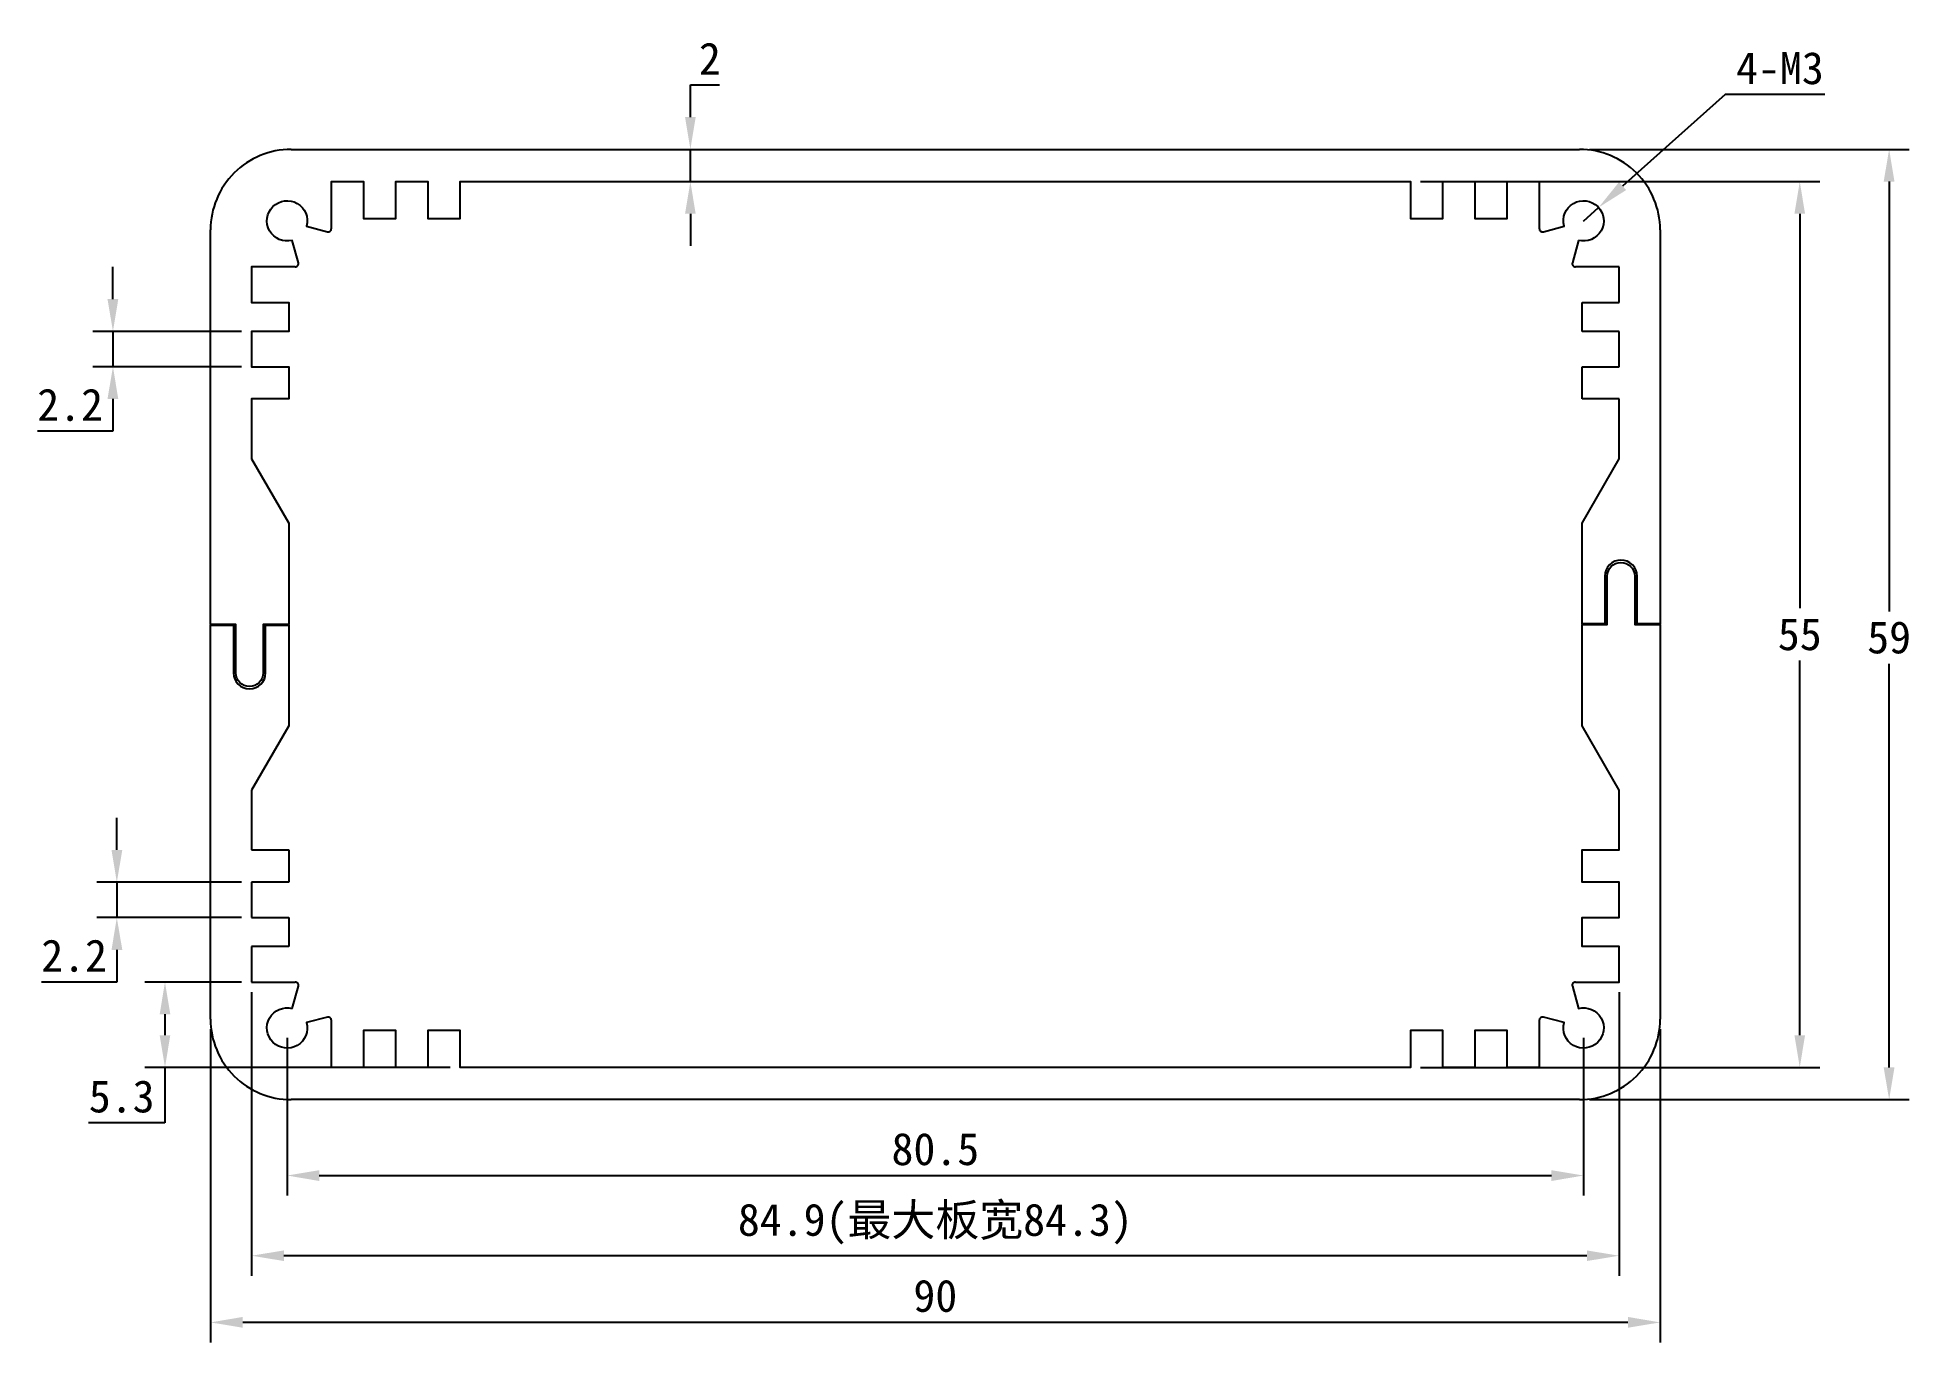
# Model space of a CAD drawing. Header units: millimetres. Extents: x 75 to 191, y 69 to 150.
import ezdxf

# ---------------------------------------------------------------- set-up
doc = ezdxf.new("R2010")
doc.units = ezdxf.units.MM
doc.header["$PDSIZE"] = -1
doc.layers.add('符号标注层', color=30, linetype='Continuous', lineweight=15)
doc.styles.get("Standard").update_dxf_attribs({"font": 'simhei.ttf'})
doc.dimstyles.new('ISO-25', dxfattribs={"dimtxt": 2, "dimasz": 2, "dimexe": 1.25, "dimexo": 0.625, "dimtad": 1, "dimtih": 1, "dimtoh": 1, "dimdec": 1, "dimdsep": 46, "dimtxsty": 'Standard', "dimcen": 2.5, "dimadec": 0, "dimazin": 0, "dimtfac": 1, "dimtdec": 1, "dimtmove": 0, "dimatfit": 3, "dimfxl": 1, "dimarcsym": 0})

# ---------------------------------------------------------------- blocks, each defined once
blk = doc.blocks.new('*D21')
at = {"color": 0, "lineweight": -2}
for p, q in [((170.9, 143.27), (190.75, 143.27)), ((189.5, 141.27), (189.5, 114.58)), ((189.5, 86.27), (189.5, 111.33)), ((170.9, 84.27), (190.75, 84.27))]:
    blk.add_line(p, q, dxfattribs=at)
at = {"color": 0}
for points in [[(189.16, 141.27), (189.83, 141.27), (189.5, 143.27)], [(189.16, 86.27), (189.83, 86.27), (189.5, 84.27)]]:
    blk.add_solid(points, dxfattribs=at)
at = {"layer": 'Defpoints', "color": 0}
for p in [(170.28, 143.27), (170.28, 84.27), (189.5, 84.27)]:
    blk.add_point(p, dxfattribs=at)
at = {"color": 0, "insert": (189.5, 112.96), "char_height": 2, "attachment_point": 5}
blk.add_mtext('59', dxfattribs=at)
blk = doc.blocks.new('*D22')
at = {"color": 0, "lineweight": -2}
for p, q in [((85.28, 88.65), (85.28, 69.19)), ((175.28, 88.65), (175.28, 69.19)), ((173.28, 70.44), (87.28, 70.44))]:
    blk.add_line(p, q, dxfattribs=at)
at = {"color": 0}
for points in [[(87.28, 70.78), (87.28, 70.11), (85.28, 70.44)], [(173.28, 70.78), (173.28, 70.11), (175.28, 70.44)]]:
    blk.add_solid(points, dxfattribs=at)
at = {"layer": 'Defpoints', "color": 0}
for p in [(85.28, 89.27), (175.28, 89.27), (85.28, 70.44)]:
    blk.add_point(p, dxfattribs=at)
at = {"color": 0, "insert": (130.28, 72.08), "char_height": 2, "attachment_point": 5}
blk.add_mtext('90', dxfattribs=at)
blk = doc.blocks.new('*D23')
at = {"color": 0, "lineweight": -2}
for p, q in [((160.4, 141.27), (185.2, 141.27)), ((183.95, 139.27), (183.95, 114.78)), ((183.95, 88.27), (183.95, 111.53)), ((160.4, 86.27), (185.2, 86.27))]:
    blk.add_line(p, q, dxfattribs=at)
at = {"color": 0}
for points in [[(183.62, 139.27), (184.28, 139.27), (183.95, 141.27)], [(183.62, 88.27), (184.28, 88.27), (183.95, 86.27)]]:
    blk.add_solid(points, dxfattribs=at)
at = {"layer": 'Defpoints', "color": 0}
for p in [(159.78, 141.27), (159.78, 86.27), (183.95, 86.27)]:
    blk.add_point(p, dxfattribs=at)
at = {"color": 0, "insert": (183.95, 113.16), "char_height": 2, "attachment_point": 5}
blk.add_mtext('55', dxfattribs=at)
blk = doc.blocks.new('*D25')
at = {"layer": 'Defpoints', "color": 0}
for p in [(87.83, 91.57), (172.73, 91.57), (87.83, 74.58)]:
    blk.add_point(p, dxfattribs=at)
at = {"layer": '符号标注层', "color": 0, "lineweight": -2}
for p, q in [((87.83, 90.95), (87.83, 73.33)), ((172.73, 90.95), (172.73, 73.33)), ((170.73, 74.58), (89.83, 74.58))]:
    blk.add_line(p, q, dxfattribs=at)
at = {"layer": '符号标注层', "color": 0}
for points in [[(89.83, 74.91), (89.83, 74.25), (87.83, 74.58)], [(170.73, 74.91), (170.73, 74.25), (172.73, 74.58)]]:
    blk.add_solid(points, dxfattribs=at)
at = {"layer": '符号标注层', "color": 0, "insert": (130.28, 76.55), "char_height": 2, "attachment_point": 5}
blk.add_mtext('84.9(最大板宽84.3)', dxfattribs=at)
blk = doc.blocks.new('*D26')
at = {"color": 0, "lineweight": -2}
for p, q in [((179.31, 146.67), (172.95, 140.99)), ((185.51, 146.67), (179.31, 146.67)), ((170.53, 138.82), (171.46, 139.66))]:
    blk.add_line(p, q, dxfattribs=at)
at = {"color": 0}
blk.add_solid([(172.73, 141.24), (173.17, 140.74), (171.46, 139.66)], dxfattribs=at)
at = {"layer": 'Defpoints', "color": 0}
for p in [(170.53, 138.82), (171.46, 139.66)]:
    blk.add_point(p, dxfattribs=at)
at = {"color": 0, "insert": (182.72, 148.3), "char_height": 2, "attachment_point": 5}
blk.add_mtext('4-M3', dxfattribs=at)
blk = doc.blocks.new('*D27')
at = {"color": 0, "lineweight": -2}
for p, q in [((79.46, 99.77), (79.46, 101.77)), ((87.2, 97.77), (78.21, 97.77)), ((79.46, 97.77), (79.46, 95.57)), ((87.2, 95.57), (78.21, 95.57)), ((79.46, 93.57), (79.46, 91.57)), ((79.46, 91.57), (74.78, 91.57))]:
    blk.add_line(p, q, dxfattribs=at)
at = {"color": 0}
for points in [[(79.13, 99.77), (79.8, 99.77), (79.46, 97.77)], [(79.13, 93.57), (79.8, 93.57), (79.46, 95.57)]]:
    blk.add_solid(points, dxfattribs=at)
at = {"layer": 'Defpoints', "color": 0}
for p in [(87.83, 97.77), (79.46, 95.57), (87.83, 95.57)]:
    blk.add_point(p, dxfattribs=at)
at = {"color": 0, "insert": (76.81, 93.2), "char_height": 2, "attachment_point": 5}
blk.add_mtext('2.2', dxfattribs=at)
blk = doc.blocks.new('*D28')
at = {"color": 0, "lineweight": -2}
for p, q in [((79.22, 133.97), (79.22, 135.97)), ((87.2, 131.97), (77.97, 131.97)), ((79.22, 131.97), (79.22, 129.77)), ((87.2, 129.77), (77.97, 129.77)), ((79.22, 127.77), (79.22, 125.77)), ((79.22, 125.77), (74.54, 125.77))]:
    blk.add_line(p, q, dxfattribs=at)
at = {"color": 0}
for points in [[(78.88, 133.97), (79.55, 133.97), (79.22, 131.97)], [(78.88, 127.77), (79.55, 127.77), (79.22, 129.77)]]:
    blk.add_solid(points, dxfattribs=at)
at = {"layer": 'Defpoints', "color": 0}
for p in [(87.83, 131.97), (79.22, 129.77), (87.83, 129.77)]:
    blk.add_point(p, dxfattribs=at)
at = {"color": 0, "insert": (76.56, 127.4), "char_height": 2, "attachment_point": 5}
blk.add_mtext('2.2', dxfattribs=at)
blk = doc.blocks.new('*D29')
at = {"color": 0, "lineweight": -2}
for p, q in [((87.2, 91.57), (81.2, 91.57)), ((82.45, 89.57), (82.45, 88.27)), ((100.15, 86.27), (81.2, 86.27)), ((82.45, 86.27), (82.45, 82.83)), ((82.45, 82.83), (77.7, 82.83))]:
    blk.add_line(p, q, dxfattribs=at)
at = {"color": 0}
for points in [[(82.12, 89.57), (82.78, 89.57), (82.45, 91.57)], [(82.12, 88.27), (82.78, 88.27), (82.45, 86.27)]]:
    blk.add_solid(points, dxfattribs=at)
at = {"layer": 'Defpoints', "color": 0}
for p in [(87.83, 91.57), (82.45, 86.27), (100.78, 86.27)]:
    blk.add_point(p, dxfattribs=at)
at = {"color": 0, "insert": (79.76, 84.46), "char_height": 2, "attachment_point": 5}
blk.add_mtext('5.3', dxfattribs=at)
blk = doc.blocks.new('*D30')
at = {"color": 0, "lineweight": -2}
for p, q in [((115.07, 145.27), (115.07, 147.27)), ((115.07, 147.27), (116.87, 147.27)), ((115.07, 141.27), (115.07, 143.27)), ((115.69, 143.27), (116.32, 143.27)), ((115.69, 141.27), (116.32, 141.27)), ((115.07, 139.27), (115.07, 137.27))]:
    blk.add_line(p, q, dxfattribs=at)
at = {"color": 0}
for points in [[(114.74, 145.27), (115.4, 145.27), (115.07, 143.27)], [(114.74, 139.27), (115.4, 139.27), (115.07, 141.27)]]:
    blk.add_solid(points, dxfattribs=at)
at = {"layer": 'Defpoints', "color": 0}
for p in [(115.07, 143.27), (115.07, 143.27), (115.07, 141.27)]:
    blk.add_point(p, dxfattribs=at)
at = {"color": 0, "insert": (116.28, 148.9), "char_height": 2, "attachment_point": 5}
blk.add_mtext('2', dxfattribs=at)
blk = doc.blocks.new('*D32')
at = {"color": 0, "lineweight": -2}
for p, q in [((90.03, 88.1), (90.03, 78.31)), ((170.53, 88.1), (170.53, 78.31)), ((92.03, 79.56), (168.53, 79.56))]:
    blk.add_line(p, q, dxfattribs=at)
at = {"color": 0}
for points in [[(92.03, 79.89), (92.03, 79.22), (90.03, 79.56)], [(168.53, 79.89), (168.53, 79.22), (170.53, 79.56)]]:
    blk.add_solid(points, dxfattribs=at)
at = {"layer": 'Defpoints', "color": 0}
for p in [(90.03, 88.72), (170.53, 88.72), (170.53, 79.56)]:
    blk.add_point(p, dxfattribs=at)
at = {"color": 0, "insert": (130.28, 81.19), "char_height": 2, "attachment_point": 5}
blk.add_mtext('80.5', dxfattribs=at)

msp = doc.modelspace()

# ---------------------------------------------------------------- linework, layer by layer
at = {"color": 7, "linetype": 'Continuous', "lineweight": -3}
for p, q in [((175.28, 138.27), (175.28, 113.82)), ((172.73, 135.97), (170.03, 135.97)), ((172.73, 133.77), (172.73, 135.97)), ((170.43, 131.97), (170.43, 133.77)), ((170.43, 133.77), (172.73, 133.77)), ((172.73, 131.97), (170.43, 131.97)), ((172.73, 129.77), (172.73, 131.97)), ((170.43, 127.77), (170.43, 129.77)), ((170.43, 129.77), (172.73, 129.77)), ((172.73, 127.77), (170.43, 127.77)), ((172.73, 124.06), (172.73, 127.77)), ((170.43, 120.07), (172.73, 124.06)), ((170.43, 113.82), (170.43, 120.07)), ((171.85, 116.77), (171.85, 113.82)), ((173.85, 113.82), (173.85, 116.77)), ((85.28, 89.27), (85.28, 113.72)), ((85.28, 113.72), (86.7, 113.72)), ((86.7, 113.72), (86.7, 110.77)), ((88.7, 110.77), (88.7, 113.72)), ((88.7, 113.72), (90.13, 113.72)), ((90.13, 113.72), (90.13, 107.47)), ((171.85, 113.82), (170.43, 113.82)), ((175.28, 113.82), (173.85, 113.82)), ((90.13, 107.47), (87.83, 103.49)), ((87.83, 103.49), (87.83, 99.77)), ((87.83, 99.77), (90.13, 99.77)), ((90.13, 99.77), (90.13, 97.77)), ((90.13, 97.77), (87.83, 97.77)), ((87.83, 97.77), (87.83, 95.57)), ((87.83, 95.57), (90.13, 95.57)), ((90.13, 95.57), (90.13, 93.77)), ((90.13, 93.77), (87.83, 93.77)), ((87.83, 93.77), (87.83, 91.57)), ((87.83, 91.57), (90.53, 91.57))]:
    msp.add_line(p, q, dxfattribs=at)
for points in [[(90.28, 143.27, 0.414214), (85.28, 138.27)], [(175.28, 138.27, 0.414214), (170.28, 143.27)], [(90.73, 136.23), (90.35, 137.62, -3.732055), (91.24, 138.5), (92.53, 138.15, 0.492601), (92.78, 138.35)], [(168.03, 138.15), (169.32, 138.5, -3.732052), (170.21, 137.62)], [(90.53, 135.97), (87.83, 135.97), (87.83, 133.77), (90.13, 133.77), (90.13, 131.97), (87.83, 131.97), (87.83, 129.77), (90.13, 129.77), (90.13, 127.77), (87.83, 127.77), (87.83, 124.06), (90.13, 120.07), (90.13, 113.77), (88.55, 113.77), (88.55, 110.77, -1), (86.85, 110.77), (86.85, 113.77), (85.28, 113.77), (85.28, 138.27)], [(167.78, 138.35, 0.493145), (168.03, 138.15)], [(90.53, 135.97, 0.493145), (90.73, 136.23)], [(169.83, 136.23, 0.493145), (170.03, 135.97)], [(170.03, 91.57), (172.73, 91.57), (172.73, 93.77), (170.43, 93.77), (170.43, 95.57), (172.73, 95.57), (172.73, 97.77), (170.43, 97.77), (170.43, 99.77), (172.73, 99.77), (172.73, 103.49), (170.43, 107.47), (170.43, 113.77), (172, 113.77), (172, 116.77, -1), (173.7, 116.77), (173.7, 113.77), (175.28, 113.77), (175.28, 89.27)], [(90.73, 91.32, 0.493145), (90.53, 91.57)], [(169.83, 91.32), (170.21, 89.93, -3.732055), (169.32, 89.05), (168.03, 89.39, 0.492601), (167.78, 89.2)], [(170.03, 91.57, 0.493145), (169.83, 91.32)], [(92.53, 89.39), (91.24, 89.05, -3.732052), (90.35, 89.93)], [(85.28, 89.27, 0.414214), (90.28, 84.27)], [(92.78, 89.2, 0.493145), (92.53, 89.39)], [(170.28, 84.27, 0.414214), (175.28, 89.27)]]:
    msp.add_lwpolyline(points, format="xyb", dxfattribs=at)
for points in [[(90.28, 143.27), (170.28, 143.27)], [(92.78, 138.35), (92.78, 141.27), (94.78, 141.27), (94.78, 138.97), (96.78, 138.97), (96.78, 141.27), (98.78, 141.27), (98.78, 138.97), (100.78, 138.97), (100.78, 141.27), (159.78, 141.27), (159.78, 138.97), (161.78, 138.97), (161.78, 141.27), (163.78, 141.27), (163.78, 138.97), (165.78, 138.97), (165.78, 141.27), (167.78, 141.27), (167.78, 138.35)], [(170.21, 137.62), (169.83, 136.23)], [(90.35, 89.93), (90.73, 91.32)], [(167.78, 89.2), (167.78, 86.27), (165.78, 86.27), (165.78, 88.57), (163.78, 88.57), (163.78, 86.27), (161.78, 86.27), (161.78, 88.57), (159.78, 88.57), (159.78, 86.27), (100.78, 86.27), (100.78, 88.57), (98.78, 88.57), (98.78, 86.27), (96.78, 86.27), (96.78, 88.57), (94.78, 88.57), (94.78, 86.27), (92.78, 86.27), (92.78, 89.2)], [(170.28, 84.27), (90.28, 84.27)]]:
    msp.add_lwpolyline(points, dxfattribs=at)
for centre, start, end in [((172.85, 116.77), 0, 180), ((87.7, 110.77), 180, 360)]:
    msp.add_arc(centre, 1, start, end, dxfattribs=at)

# ---------------------------------------------------------------- dimensions: what is measured, and where the dimension line sits
for base, p1, p2, picture, middle in [((115.07, 143.27), (115.07, 141.27), (115.07, 143.27), '*D30', (116.28, 148.9)), ((79.22, 129.77), (87.83, 131.97), (87.83, 129.77), '*D28', (76.56, 127.4)), ((79.46, 95.57), (87.83, 97.77), (87.83, 95.57), '*D27', (76.81, 93.2))]:
    dim = msp.add_linear_dim(base=base, p1=p1, p2=p2, angle=90, dimstyle='ISO-25')
    dim.commit()
    dim.dimension.update_dxf_attribs({"geometry": picture, "text_midpoint": middle})
dim = msp.add_radius_dim(center=(170.53, 138.82), mpoint=(171.46, 139.66), text='4-M3', dimstyle='ISO-25')
dim.commit()
dim.dimension.update_dxf_attribs({"geometry": '*D26', "text_midpoint": (182.72, 146.67), "dimtype": 164})
for base, p1, p2, picture, middle in [((189.5, 84.27), (170.28, 143.27), (170.28, 84.27), '*D21', (189.5, 112.96)), ((183.95, 86.27), (159.78, 141.27), (159.78, 86.27), '*D23', (183.95, 113.16)), ((82.45, 86.27), (87.83, 91.57), (100.78, 86.27), '*D29', (79.76, 82.83))]:
    dim = msp.add_linear_dim(base=base, p1=p1, p2=p2, angle=90, dimstyle='ISO-25')
    dim.commit()
    dim.dimension.update_dxf_attribs({"geometry": picture, "text_midpoint": middle, "dimtype": 160})
dim = msp.add_linear_dim(base=(85.28, 70.44), p1=(175.28, 89.27), p2=(85.28, 89.27), dimstyle='ISO-25')
dim.commit()
dim.dimension.update_dxf_attribs({"geometry": '*D22', "text_midpoint": (130.28, 70.44), "dimtype": 160})
dim = msp.add_linear_dim(base=(170.53, 79.56), p1=(90.03, 88.72), p2=(170.53, 88.72), dimstyle='ISO-25')
dim.commit()
dim.dimension.update_dxf_attribs({"geometry": '*D32', "text_midpoint": (130.28, 81.19)})
at = {"layer": '符号标注层'}
dim = msp.add_linear_dim(base=(87.83, 74.58), p1=(172.73, 91.57), p2=(87.83, 91.57), angle=180, text='<>(最大板宽84.3)', dimstyle='ISO-25', dxfattribs=at)
dim.commit()
dim.dimension.update_dxf_attribs({"geometry": '*D25', "text_midpoint": (130.28, 74.58), "dimtype": 160})

doc.saveas('drawing.dxf')
